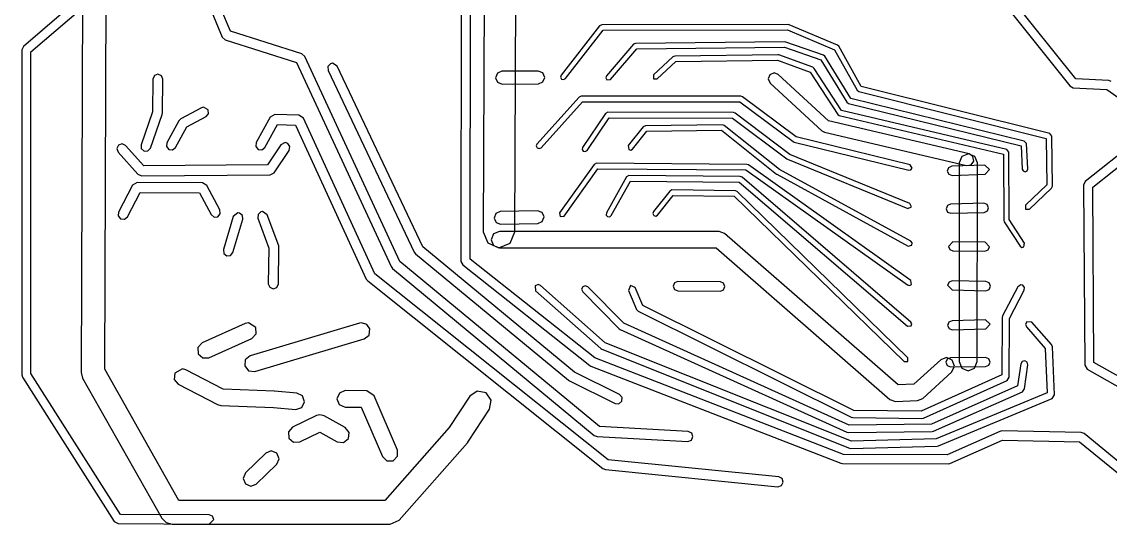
# Model space of a CAD drawing. Extents: x 2 to 219, y 1 to 125.
# Drawn here: x 2 to 121.6, y 1.4 to 56.6 of the extents above; entities that cross this region are included whole.
import ezdxf

# ---------------------------------------------------------------- set-up
doc = ezdxf.new("R2010")
doc.units = 0
doc.layers.add('PistasBottom', color=7, linetype='CONTINUOUS')

msp = doc.modelspace()

# ---------------------------------------------------------------- linework, layer by layer
at = {"layer": 'PistasBottom', "color": 7}
for p, q in [((52.9492, 89.9492), (52.7129, 33.5723)), ((56.2129, 33.5566), (56.4453, 89.1406)), ((8.77539, 82.7871), (8.52344, 18.109)), ((11.125, 18.443), (11.377, 83.209)), ((50.3105, 62.2539), (50.2773, 30.3105)), ((51.2773, 30.5527), (51.3125, 62.4766)), ((117.857, 50.3867), (107.932, 62.8242)), ((107.301, 62.0137), (117.215, 49.5879)), ((9.46289, 60.1855), (2.17188, 53.9473)), ((2.99805, 53.3379), (10.1133, 59.4258)), ((22.875, 57.6973), (24.0156, 54.9609)), ((24.9336, 55.6211), (23.8906, 58.1211)), ((65.7598, 56.3262), (65.5234, 56.2109)), ((86.2441, 56.3496), (65.7598, 56.3262)), ((86.3613, 56.3262), (86.2441, 56.3496)), ((86.2441, 56.3496), (86.2441, 56.3496)), ((91.6777, 54.0918), (86.3613, 56.3262)), ((32.7734, 53.1367), (24.9336, 55.6211)), ((65.5234, 56.2109), (61.2773, 50.7773)), ((61.752, 50.4082), (65.9062, 55.7266)), ((65.9062, 55.7266), (86.1836, 55.748)), ((86.1836, 55.748), (91.3496, 53.5801)), ((2.17188, 53.9473), (1.99805, 53.5684)), ((24.0156, 54.9609), (24.3574, 54.6484)), ((24.3574, 54.6484), (32.2109, 52.1621)), ((69.25, 54.168), (66.2676, 50.707)), ((69.4746, 54.2715), (69.25, 54.168)), ((85.875, 54.4375), (69.4746, 54.2715)), ((85.9766, 54.4219), (85.875, 54.4375)), ((85.875, 54.4375), (85.875, 54.4375)), ((90.1328, 52.9863), (85.9766, 54.4219)), ((91.8242, 53.9609), (91.6777, 54.0918)), ((94.2812, 49.5371), (91.8242, 53.9609)), ((1.99805, 53.5684), (2.00586, 17.844)), ((3.00586, 17.99), (2.99805, 53.3379)), ((33.1055, 52.8438), (32.7734, 53.1367)), ((43.5527, 30.3105), (33.1055, 52.8438)), ((66.7207, 50.3145), (69.6172, 53.6719)), ((69.6172, 53.6719), (85.8301, 53.8379)), ((73.582, 52.7832), (71.4512, 50.8027)), ((73.7812, 52.8633), (73.582, 52.7832)), ((85.1016, 53.0215), (73.7812, 52.8633)), ((85.209, 53.0039), (85.1016, 53.0215)), ((85.1016, 53.0215), (85.1016, 53.0215)), ((88.9473, 51.6445), (85.209, 53.0039)), ((85.8301, 53.8379), (89.8359, 52.4551)), ((90.291, 52.8594), (90.1328, 52.9863)), ((93.125, 48.2188), (90.291, 52.8594)), ((91.3496, 53.5801), (93.8203, 49.1328)), ((32.2109, 52.1621), (42.6055, 29.7344)), ((35.9258, 52.0293), (35.6444, 51.7168)), ((35.6444, 51.7168), (35.666, 51.2969)), ((36.1582, 52.082), (35.9258, 52.0293)), ((36.6602, 51.7695), (36.1582, 52.082)), ((36.1582, 52.082), (36.1582, 52.082)), ((46.0879, 31.918), (36.6602, 51.7695)), ((71.8594, 50.3633), (73.9062, 52.2656)), ((73.9062, 52.2656), (85.0547, 52.4219)), ((85.0547, 52.4219), (88.6484, 51.1152)), ((89.0957, 51.5273), (88.9473, 51.6445)), ((92.123, 46.8848), (89.0957, 51.5273)), ((89.8359, 52.4551), (92.6777, 47.8008)), ((16.4082, 50.3418), (16.3711, 46.7324)), ((16.5734, 50.7298), (16.4082, 50.3418)), ((16.9648, 50.8867), (16.5734, 50.7298)), ((17.3528, 50.7215), (16.9648, 50.8867)), ((16.9648, 50.8867), (16.9648, 50.8867)), ((17.5098, 50.3301), (17.3528, 50.7215)), ((17.4707, 46.6309), (17.5098, 50.3301)), ((35.666, 51.2969), (45.1465, 31.3359)), ((54.2856, 50.9927), (54.084, 50.4961)), ((54.084, 50.4961), (54.2925, 50.0023)), ((54.7793, 51.2012), (54.2856, 50.9927)), ((58.7812, 51.2305), (54.7793, 51.2012)), ((59.2784, 51.0303), (58.7812, 51.2305)), ((58.7812, 51.2305), (58.7812, 51.2305)), ((59.4883, 50.5371), (59.2784, 51.0303)), ((59.2867, 50.0405), (59.4883, 50.5371)), ((61.2773, 50.7773), (61.2161, 50.5555)), ((61.2161, 50.5555), (61.3301, 50.3555)), ((61.3301, 50.3555), (61.552, 50.2942)), ((61.552, 50.2942), (61.752, 50.4082)), ((66.2676, 50.707), (66.1952, 50.4886)), ((66.1952, 50.4886), (66.2988, 50.2832)), ((66.2988, 50.2832), (66.7207, 50.3145)), ((71.4512, 50.8027), (71.4355, 50.3789)), ((71.4355, 50.3789), (71.8594, 50.3633)), ((84.2344, 50.8281), (84.062, 50.3605)), ((84.062, 50.3605), (84.2715, 49.9082)), ((84.7227, 51.0352), (84.2344, 50.8281)), ((85.1543, 50.8633), (84.7227, 51.0352)), ((84.7227, 51.0352), (84.7227, 51.0352)), ((90.6953, 45.7402), (85.1543, 50.8633)), ((88.6484, 51.1152), (91.6875, 46.457)), ((121.494, 50.1836), (117.857, 50.3867)), ((54.2925, 50.0023), (54.7891, 49.8008)), ((54.7891, 49.8008), (58.793, 49.832)), ((58.793, 49.832), (59.2867, 50.0405)), ((84.2715, 49.9082), (89.9395, 44.668)), ((93.8203, 49.1328), (94.0098, 48.9883)), ((114.992, 44.3496), (94.2812, 49.5371)), ((117.215, 49.5879), (117.578, 49.4004)), ((117.578, 49.4004), (121.293, 49.1914)), ((121.293, 49.1914), (124.508, 46.9062)), ((121.756, 50.0918), (121.494, 50.1836)), ((63.2637, 48.3574), (58.6309, 43.209)), ((63.4863, 48.457), (63.2637, 48.3574)), ((81.0469, 48.4609), (63.4863, 48.457)), ((63.6191, 47.8574), (80.9473, 47.8613)), ((80.9473, 47.8613), (86.8066, 43.4688)), ((81.2266, 48.4023), (81.0469, 48.4609)), ((81.0469, 48.4609), (81.0469, 48.4609)), ((87.1172, 43.9863), (81.2266, 48.4023)), ((112.201, 43.5293), (93.125, 48.2188)), ((94.0098, 48.9883), (114.623, 43.8242)), ((16.3711, 46.7324), (15.1133, 43.127)), ((21.7441, 47.1895), (19.4863, 45.9883)), ((21.9727, 47.2539), (21.7441, 47.1895)), ((22.4883, 46.9629), (21.9727, 47.2539)), ((21.9727, 47.2539), (21.9727, 47.2539)), ((22.5283, 46.5434), (22.4883, 46.9629)), ((59.0781, 42.8086), (63.6191, 47.8574)), ((66.4277, 46.6953), (66.1797, 46.5645)), ((80.2441, 46.6582), (66.4277, 46.6953)), ((66.4277, 46.6953), (66.4277, 46.6953)), ((110.279, 42.6152), (92.123, 46.8848)), ((92.6777, 47.8008), (92.8633, 47.666)), ((92.8633, 47.666), (111.844, 43)), ((16.1523, 42.7637), (17.4395, 46.4551)), ((17.4395, 46.4551), (17.4707, 46.6309)), ((19.2617, 45.7656), (17.9453, 43.3516)), ((19.4863, 45.9883), (19.2617, 45.7656)), ((20.1484, 45.0938), (22.2598, 46.2188)), ((22.2598, 46.2188), (22.5283, 46.5434)), ((29.3105, 46.1621), (27.7617, 43.3691)), ((29.8066, 46.4453), (29.3105, 46.1621)), ((32.4668, 46.373), (29.8066, 46.4453)), ((29.8066, 46.4453), (29.8066, 46.4453)), ((32.9512, 46.0527), (32.4668, 46.373)), ((40.8125, 28.9434), (32.9512, 46.0527)), ((66.1797, 46.5645), (63.6406, 42.8438)), ((64.1367, 42.5059), (66.5859, 46.0938)), ((66.5859, 46.0938), (80.1426, 46.0566)), ((80.1426, 46.0566), (86.0977, 41.5684)), ((80.4238, 46.5977), (80.2441, 46.6582)), ((86.4277, 42.0703), (80.4238, 46.5977)), ((106.158, 42.1172), (90.6953, 45.7402)), ((91.6875, 46.457), (91.8691, 46.3281)), ((91.8691, 46.3281), (109.91, 42.0859)), ((18.9102, 42.8262), (20.1484, 45.0938)), ((28.7246, 42.8359), (30.1113, 45.3379)), ((30.1113, 45.3379), (32.0957, 45.2832)), ((32.0957, 45.2832), (39.8691, 28.3652)), ((70.3242, 45.1113), (68.6719, 43.0312)), ((69.1426, 42.6582), (70.7051, 44.627)), ((70.5547, 45.2246), (70.3242, 45.1113)), ((79.0156, 45.3262), (70.5547, 45.2246)), ((70.7051, 44.627), (78.916, 44.7246)), ((78.916, 44.7246), (84.9551, 39.9141)), ((79.207, 45.2598), (79.0156, 45.3262)), ((79.0156, 45.3262), (79.0156, 45.3262)), ((85.3086, 40.4004), (79.207, 45.2598)), ((89.9395, 44.668), (90.2324, 44.5137)), ((90.2324, 44.5137), (105.861, 40.8516)), ((115.221, 44.0625), (114.992, 44.3496)), ((12.6309, 43.0977), (12.4491, 42.7188)), ((13.027, 43.2373), (12.6309, 43.0977)), ((13.4062, 43.0566), (13.027, 43.2373)), ((15.1133, 43.127), (15.1376, 42.7058)), ((17.9453, 43.3516), (17.9003, 42.9332)), ((27.7617, 43.3691), (27.715, 42.9517)), ((30.4785, 43.1211), (29, 40.9121)), ((30.9492, 43.3652), (30.4785, 43.1211)), ((31.2422, 43.2715), (30.9492, 43.3652)), ((30.9492, 43.3652), (30.9492, 43.3652)), ((31.4747, 42.9217), (31.2422, 43.2715)), ((58.6309, 43.209), (58.5547, 42.9922)), ((86.8066, 43.4688), (86.916, 43.418)), ((86.916, 43.418), (99.5059, 40.3242)), ((99.6484, 40.9063), (87.1172, 43.9863)), ((112.43, 43.2559), (112.201, 43.5293)), ((112.586, 40.4844), (112.43, 43.2559)), ((114.623, 43.8242), (114.697, 38.7051)), ((115.301, 38.582), (115.221, 44.0625)), ((124.457, 43.5273), (118.91, 39.0977)), ((12.4491, 42.7188), (12.5879, 42.3223)), ((12.5879, 42.3223), (14.752, 39.9102)), ((15.4043, 40.8281), (13.4062, 43.0566)), ((15.1376, 42.7058), (15.4531, 42.4258)), ((15.4531, 42.4258), (15.8726, 42.4502)), ((15.8726, 42.4502), (16.1523, 42.7637)), ((17.9003, 42.9332), (18.1641, 42.6055)), ((18.1641, 42.6055), (18.5828, 42.5612)), ((18.5828, 42.5612), (18.9102, 42.8262)), ((27.715, 42.9517), (27.9766, 42.623)), ((27.9766, 42.623), (28.3947, 42.5746)), ((28.3947, 42.5746), (28.7246, 42.8359)), ((29.752, 40.0586), (31.3926, 42.5098)), ((31.3926, 42.5098), (31.4747, 42.9217)), ((58.5547, 42.9922), (58.6543, 42.7852)), ((58.6543, 42.7852), (58.8711, 42.709)), ((58.8711, 42.709), (59.0781, 42.8086)), ((63.6406, 42.8438), (63.5929, 42.6185)), ((63.5929, 42.6185), (63.7188, 42.4258)), ((63.7188, 42.4258), (63.9444, 42.3789)), ((63.9444, 42.3789), (64.1367, 42.5059)), ((68.6719, 43.0312), (68.7207, 42.6113)), ((68.7207, 42.6113), (68.9414, 42.5473)), ((68.9414, 42.5473), (69.1426, 42.6582)), ((99.6348, 36.6836), (86.4277, 42.0703)), ((106.051, 42.1387), (105.342, 41.8465)), ((106.757, 41.8451), (106.051, 42.1387)), ((106.051, 42.1387), (106.051, 42.1387)), ((106.562, 41.8269), (106.158, 42.1172)), ((109.91, 42.0859), (109.938, 34.8164)), ((110.51, 42.3242), (110.279, 42.6152)), ((110.537, 34.9082), (110.51, 42.3242)), ((111.844, 43), (111.986, 40.4512)), ((119.725, 38.4668), (125.266, 42.8926)), ((29, 40.9121), (15.4043, 40.8281)), ((64.9297, 40.9668), (61.1211, 35.6445)), ((65.1758, 41.0938), (64.9297, 40.9668)), ((81.7012, 40.9687), (65.1758, 41.0938)), ((65.1758, 41.0938), (65.1758, 41.0938)), ((81.873, 40.9141), (81.7012, 40.9687)), ((99.7187, 28.2012), (81.873, 40.9141)), ((86.0977, 41.5684), (86.1641, 41.5293)), ((86.1641, 41.5293), (99.4082, 36.1289)), ((99.8691, 40.5449), (99.6484, 40.9063)), ((104.223, 40.7617), (103.873, 40.6022)), ((107.861, 40.8945), (104.223, 40.7617)), ((105.049, 41.1387), (105.039, 19.289)), ((105.342, 41.8465), (105.049, 41.1387)), ((105.861, 40.8516), (106.352, 40.932)), ((106.352, 40.932), (106.643, 41.3359)), ((106.643, 41.3359), (106.562, 41.8269)), ((107.049, 41.1387), (106.757, 41.8451)), ((107.039, 19.287), (107.049, 41.1387)), ((107.873, 40.8965), (107.861, 40.8945)), ((108.379, 40.4141), (107.873, 40.8965)), ((107.873, 40.8965), (107.873, 40.8965)), ((14.752, 39.9102), (15.1641, 39.7266)), ((15.1641, 39.7266), (29.2988, 39.8145)), ((29.2988, 39.8145), (29.752, 40.0586)), ((61.6094, 35.2969), (65.3281, 40.4922)), ((65.3281, 40.4922), (81.6035, 40.3711)), ((68.4766, 39.5898), (66.2793, 35.6328)), ((68.7422, 39.7441), (68.4766, 39.5898)), ((80.9863, 39.6328), (68.7422, 39.7441)), ((68.7422, 39.7441), (68.7422, 39.7441)), ((81.1777, 39.5605), (80.9863, 39.6328)), ((99.7363, 23.635), (81.1777, 39.5605)), ((81.6035, 40.3711), (99.3691, 27.7129)), ((84.9551, 39.9141), (84.998, 39.8848)), ((84.998, 39.8848), (99.4355, 31.9863)), ((99.7227, 32.5137), (85.3086, 40.4004)), ((99.5059, 40.3242), (99.7333, 40.3591)), ((99.7333, 40.3591), (99.8691, 40.5449)), ((103.873, 40.6022), (103.74, 40.2422)), ((103.74, 40.2422), (103.9, 39.8942)), ((103.9, 39.8942), (104.26, 39.7617)), ((104.26, 39.7617), (107.898, 39.8965)), ((107.898, 39.8965), (108.379, 40.4141)), ((111.986, 40.4512), (112.086, 40.244)), ((112.086, 40.244), (112.303, 40.168)), ((112.303, 40.168), (112.51, 40.2674)), ((112.51, 40.2674), (112.586, 40.4844)), ((14.1855, 38.6895), (12.6309, 35.7305)), ((14.6738, 38.9824), (14.1855, 38.6895)), ((21.8691, 38.9473), (14.6738, 38.9824)), ((14.6738, 38.9824), (14.6738, 38.9824)), ((22.3516, 38.6562), (21.8691, 38.9473)), ((23.7793, 35.9609), (22.3516, 38.6562)), ((66.8047, 35.3418), (68.916, 39.1426)), ((68.916, 39.1426), (80.8711, 39.0332)), ((80.8711, 39.0332), (99.3457, 23.18)), ((114.697, 38.7051), (112.352, 36.4727)), ((112.764, 36.0371), (115.207, 38.3594)), ((115.207, 38.3594), (115.301, 38.582)), ((118.91, 39.0977), (118.723, 38.7031)), ((118.723, 38.7031), (118.861, 18.893)), ((119.859, 19.189), (119.725, 38.4668)), ((13.6035, 35.2188), (15.0039, 37.8809)), ((15.0039, 37.8809), (21.5332, 37.8496)), ((21.5332, 37.8496), (22.8086, 35.4473)), ((73.2246, 38.043), (71.4277, 35.7773)), ((71.8984, 35.4043), (73.6035, 37.5547)), ((73.4629, 38.1562), (73.2246, 38.043)), ((80.4395, 38.0801), (73.4629, 38.1562)), ((73.4629, 38.1562), (73.4629, 38.1562)), ((73.6035, 37.5547), (80.3125, 37.4824)), ((80.3125, 37.4824), (98.9902, 19.291)), ((80.6465, 37.9961), (80.4395, 38.0801)), ((99.4082, 19.721), (80.6465, 37.9961)), ((23.8184, 35.5426), (23.7793, 35.9609)), ((99.4082, 36.1289), (99.7988, 36.293)), ((99.7988, 36.293), (99.6348, 36.6836)), ((103.748, 36.4396), (103.611, 36.082)), ((103.611, 36.082), (103.769, 35.733)), ((104.098, 36.5957), (103.748, 36.4396)), ((107.766, 36.6992), (104.098, 36.5957)), ((108.124, 36.5632), (107.766, 36.6992)), ((107.766, 36.6992), (107.766, 36.6992)), ((108.281, 36.2129), (108.124, 36.5632)), ((108.145, 35.8553), (108.281, 36.2129)), ((112.352, 36.4727), (112.34, 36.0488)), ((112.34, 36.0488), (112.764, 36.0371)), ((12.6309, 35.7305), (12.5926, 35.3117)), ((12.5926, 35.3117), (12.8613, 34.9883)), ((12.8613, 34.9883), (13.2801, 34.95)), ((13.2801, 34.95), (13.6035, 35.2188)), ((22.8086, 35.4473), (23.1325, 35.1796)), ((23.1325, 35.1796), (23.5508, 35.2188)), ((23.5508, 35.2188), (23.8184, 35.5426)), ((25.2539, 35.2559), (24.1562, 31.6094)), ((25.209, 31.293), (26.3066, 34.9375)), ((25.7539, 35.6465), (25.2539, 35.2559)), ((25.9395, 35.623), (25.7539, 35.6465)), ((25.7539, 35.6465), (25.7539, 35.6465)), ((26.265, 35.3563), (25.9395, 35.623)), ((26.3066, 34.9375), (26.265, 35.3563)), ((27.9735, 35.472), (27.957, 35.0508)), ((27.957, 35.0508), (29.1719, 31.748)), ((28.2832, 35.7578), (27.9735, 35.472)), ((28.457, 35.791), (28.2832, 35.7578)), ((28.9902, 35.4316), (28.457, 35.791)), ((28.457, 35.791), (28.457, 35.791)), ((30.2402, 32.0312), (28.9902, 35.4316)), ((54.1099, 35.5769), (53.916, 35.0762)), ((53.916, 35.0762), (54.132, 34.5865)), ((54.6016, 35.793), (54.1099, 35.5769)), ((58.6934, 35.8828), (54.6016, 35.793)), ((59.1941, 35.6889), (58.6934, 35.8828)), ((58.6934, 35.8828), (58.6934, 35.8828)), ((59.4102, 35.1973), (59.1941, 35.6889)), ((59.2155, 34.6978), (59.4102, 35.1973)), ((61.1211, 35.6445), (61.1914, 35.2266)), ((61.1914, 35.2266), (61.6094, 35.2969)), ((66.2793, 35.6328), (66.2532, 35.4044)), ((66.2532, 35.4044), (66.3965, 35.2246)), ((66.3965, 35.2246), (66.6249, 35.1985)), ((66.6249, 35.1985), (66.8047, 35.3418)), ((71.4277, 35.7773), (71.3647, 35.5563)), ((71.3647, 35.5563), (71.4766, 35.3555)), ((71.4766, 35.3555), (71.6976, 35.2924)), ((71.6976, 35.2924), (71.8984, 35.4043)), ((103.769, 35.733), (104.127, 35.5977)), ((104.127, 35.5977), (107.795, 35.6992)), ((107.795, 35.6992), (108.145, 35.8553)), ((109.938, 34.8164), (109.986, 34.6543)), ((112.24, 32.3105), (110.537, 34.9082)), ((52.7129, 33.5723), (53.2199, 32.3325)), ((54.5, 33.5918), (53.8639, 33.3289)), ((54.132, 34.5865), (54.6309, 34.3926)), ((78.668, 33.5859), (54.5, 33.5918)), ((54.5, 33.5918), (54.5, 33.5918)), ((54.6309, 34.3926), (58.7246, 34.4824)), ((55.6948, 32.3215), (56.2129, 33.5566)), ((58.7246, 34.4824), (59.2155, 34.6978)), ((79.2598, 33.3652), (78.668, 33.5859)), ((109.986, 34.6543), (111.738, 31.9824)), ((53.2199, 32.3325), (54.4551, 31.8145)), ((53.8639, 33.3289), (53.5996, 32.6934)), ((53.5996, 32.6934), (53.8632, 32.0566)), ((54.4551, 31.8145), (55.6948, 32.3215)), ((98.334, 16.732), (79.2598, 33.3652)), ((99.867, 32.3343), (99.7227, 32.5137)), ((99.8418, 32.1055), (99.867, 32.3343)), ((104.361, 32.457), (103.857, 31.9629)), ((107.883, 32.4238), (104.361, 32.457)), ((104.361, 32.457), (104.361, 32.457)), ((108.377, 31.9199), (107.883, 32.4238)), ((112.154, 31.8965), (112.24, 32.3105)), ((24.1562, 31.6094), (24.1979, 31.1906)), ((24.1979, 31.1906), (24.5234, 30.9238)), ((24.9428, 30.9662), (25.209, 31.293)), ((29.1719, 31.748), (29.1016, 27.8535)), ((30.2012, 27.834), (30.2734, 31.832)), ((30.2734, 31.832), (30.2402, 32.0312)), ((45.1465, 31.3359), (45.293, 31.1484)), ((45.293, 31.1484), (62.0957, 17.242)), ((62.7461, 18.129), (46.0879, 31.918)), ((53.8632, 32.0566), (54.5, 31.793)), ((54.5, 31.793), (78.332, 31.7871)), ((78.332, 31.7871), (97.4219, 15.141)), ((99.4355, 31.9863), (99.8418, 32.1055)), ((103.857, 31.9629), (104, 31.6076)), ((104, 31.6076), (104.352, 31.457)), ((104.352, 31.457), (107.873, 31.4238)), ((107.873, 31.4238), (108.228, 31.5675)), ((108.228, 31.5675), (108.377, 31.9199)), ((111.738, 31.9824), (111.928, 31.8531)), ((111.928, 31.8531), (112.154, 31.8965)), ((24.5234, 30.9238), (24.9428, 30.9662)), ((65.498, 12.148), (43.5527, 30.3105)), ((50.2773, 30.3105), (50.4668, 29.918)), ((50.4668, 29.918), (64.4375, 18.867)), ((64.998, 19.697), (51.2773, 30.5527)), ((66.4434, 8.494), (40.8125, 28.9434)), ((42.6055, 29.7344), (42.7539, 29.541)), ((42.7539, 29.541), (64.9375, 11.184)), ((29.1016, 27.8535), (29.255, 27.4616)), ((30.0332, 27.4471), (30.2012, 27.834)), ((39.8691, 28.3652), (40.0254, 28.166)), ((40.0254, 28.166), (65.8848, 7.533)), ((58.7617, 27.7676), (58.4395, 27.6328)), ((58.4395, 27.6328), (58.4746, 27.0684)), ((59.0039, 27.668), (58.7617, 27.7676)), ((58.7617, 27.7676), (58.7617, 27.7676)), ((66.1348, 21.371), (59.0039, 27.668)), ((63.6621, 27.5215), (63.5436, 27.2387)), ((63.9414, 27.6367), (63.6621, 27.5215)), ((64.2285, 27.5176), (63.9414, 27.6367)), ((63.9414, 27.6367), (63.9414, 27.6367)), ((68.9121, 27.6406), (68.6992, 27.1172)), ((69.4355, 27.4277), (68.9121, 27.6406)), ((73.7566, 27.9423), (73.6074, 27.5898)), ((73.6074, 27.5898), (73.7511, 27.2351)), ((74.1113, 28.0859), (73.7566, 27.9423)), ((78.7988, 28.0469), (74.1113, 28.0859)), ((74.1113, 28.0859), (74.1113, 28.0859)), ((79.1512, 27.8977), (78.7988, 28.0469)), ((79.145, 27.1899), (79.2949, 27.543)), ((79.2949, 27.543), (79.1512, 27.8977)), ((99.3691, 27.7129), (99.5937, 27.6606)), ((99.5937, 27.6606), (99.7891, 27.7832)), ((99.7891, 27.7832), (99.7187, 28.2012)), ((103.927, 28.0331), (103.773, 27.6816)), ((103.773, 27.6816), (104.262, 27.1719)), ((104.285, 28.1719), (103.927, 28.0331)), ((107.986, 28.0898), (104.285, 28.1719)), ((104.285, 28.1719), (104.285, 28.1719)), ((108.337, 27.9365), (107.986, 28.0898)), ((108.323, 27.2287), (108.477, 27.5801)), ((108.477, 27.5801), (108.337, 27.9365)), ((111.83, 27.7324), (111.494, 27.5195)), ((112.035, 27.6875), (111.83, 27.7324)), ((111.83, 27.7324), (111.83, 27.7324)), ((112.231, 27.4518), (112.035, 27.6875)), ((29.255, 27.4616), (29.6406, 27.293)), ((29.6406, 27.293), (30.0332, 27.4471)), ((58.4746, 27.0684), (65.6562, 20.727)), ((63.5436, 27.2387), (63.6602, 26.955)), ((63.6602, 26.955), (67.6699, 22.908)), ((68.1875, 23.523), (64.2285, 27.5176)), ((68.6992, 27.1172), (69.584, 25.025)), ((70.2637, 25.475), (69.4355, 27.4277)), ((73.7511, 27.2351), (74.1035, 27.0859)), ((74.1035, 27.0859), (78.7891, 27.0469)), ((78.7891, 27.0469), (79.145, 27.1899)), ((104.262, 27.1719), (107.965, 27.0898)), ((107.965, 27.0898), (108.323, 27.2287)), ((111.494, 27.5195), (109.82, 24.334)), ((110.572, 24.047), (112.203, 27.1465)), ((112.203, 27.1465), (112.231, 27.4518)), ((93.4473, 13.934), (70.2637, 25.475)), ((69.584, 25.025), (69.7734, 24.824)), ((69.7734, 24.824), (93.1719, 13.178)), ((109.773, 24.148), (109.75, 17.855)), ((109.82, 24.334), (109.773, 24.148)), ((110.549, 17.596), (110.572, 24.047)), ((26.5547, 23.482), (21.832, 21.354)), ((26.9199, 23.562), (26.5547, 23.482)), ((27.7461, 23.031), (26.9199, 23.562)), ((26.9199, 23.562), (26.9199, 23.562)), ((39.1406, 23.506), (27.1074, 19.93)), ((27.7667, 22.343), (27.7461, 23.031)), ((39.3535, 23.541), (39.1406, 23.506)), ((39.9176, 23.376), (39.3535, 23.541)), ((39.3535, 23.541), (39.3535, 23.541)), ((40.2598, 22.898), (39.9176, 23.376)), ((40.188, 22.213), (40.2598, 22.898)), ((67.6699, 22.908), (67.7891, 22.824)), ((67.7891, 22.824), (92.6953, 11.543)), ((92.9453, 12.309), (68.1875, 23.523)), ((99.3457, 23.18), (99.7676, 23.211)), ((99.8399, 23.429), (99.7363, 23.635)), ((99.7676, 23.211), (99.8399, 23.429)), ((103.909, 23.62), (103.773, 23.262)), ((103.773, 23.262), (103.931, 22.913)), ((104.258, 23.777), (103.909, 23.62)), ((103.931, 22.913), (104.289, 22.777)), ((107.93, 23.893), (104.258, 23.777)), ((104.289, 22.777), (107.963, 22.895)), ((107.943, 23.895), (107.93, 23.893)), ((108.445, 23.41), (107.943, 23.895)), ((107.943, 23.895), (107.943, 23.895)), ((107.963, 22.895), (108.445, 23.41)), ((112.469, 23.668), (112.332, 23.394)), ((112.332, 23.394), (112.43, 23.104)), ((112.43, 23.104), (114.496, 20.742)), ((113.033, 23.631), (112.469, 23.668)), ((115.189, 21.162), (113.033, 23.631)), ((22.5723, 19.713), (27.2949, 21.842)), ((27.2949, 21.842), (27.7667, 22.343)), ((27.6211, 18.205), (39.6523, 21.779)), ((39.6523, 21.779), (40.188, 22.213)), ((21.832, 21.354), (21.3594, 20.851)), ((21.3594, 20.851), (21.3809, 20.162)), ((65.6562, 20.727), (65.7734, 20.654)), ((65.7734, 20.654), (92.9863, 9.779)), ((93.207, 10.553), (66.1348, 21.371)), ((114.496, 20.742), (114.717, 15.875)), ((115.289, 20.918), (115.189, 21.162)), ((115.527, 15.633), (115.289, 20.918)), ((21.3809, 20.162), (21.8835, 19.691)), ((21.8835, 19.691), (22.5723, 19.713)), ((26.573, 19.495), (26.502, 18.811)), ((27.1074, 19.93), (26.573, 19.495)), ((92.3125, 9.088), (64.998, 19.697)), ((98.9902, 19.291), (99.4141, 19.297)), ((99.4141, 19.297), (99.4082, 19.721)), ((103.02, 19.496), (100.066, 16.803)), ((103.667, 19.73), (103.02, 19.496)), ((103.734, 19.568), (103.59, 19.213)), ((103.59, 19.213), (103.739, 18.86)), ((104.291, 19.437), (103.667, 19.73)), ((104.086, 19.717), (103.734, 19.568)), ((107.945, 19.744), (104.086, 19.717)), ((104.525, 18.79), (104.291, 19.437)), ((105.039, 19.289), (105.332, 18.582)), ((106.745, 18.581), (107.039, 19.287)), ((108.3, 19.6), (107.945, 19.744)), ((107.945, 19.744), (107.945, 19.744)), ((108.449, 19.248), (108.3, 19.6)), ((108.306, 18.893), (108.449, 19.248)), ((111.967, 19.311), (111.811, 19.047)), ((112.264, 19.387), (111.967, 19.311)), ((112.528, 19.231), (112.264, 19.387)), ((112.604, 18.934), (112.528, 19.231)), ((125.467, 16.01), (119.859, 19.189)), ((12.8574, 2.482), (3.00586, 17.99)), ((8.52344, 18.109), (8.69141, 17.465)), ((19.2793, 4.016), (11.125, 18.443)), ((18.8203, 18.014), (18.7599, 17.327)), ((19.6523, 18.498), (18.8203, 18.014)), ((20.0352, 18.396), (19.6523, 18.498)), ((19.6523, 18.498), (19.6523, 18.498)), ((24.1484, 16.256), (20.0352, 18.396)), ((26.502, 18.811), (26.9362, 18.276)), ((26.9362, 18.276), (27.6211, 18.205)), ((67.7129, 15.68), (62.7461, 18.129)), ((64.4375, 18.867), (64.5664, 18.793)), ((64.5664, 18.793), (92.0371, 8.123)), ((101.037, 15.252), (104.232, 18.166)), ((103.739, 18.86), (104.094, 18.717)), ((104.094, 18.717), (107.953, 18.744)), ((104.232, 18.166), (104.525, 18.79)), ((105.332, 18.582), (106.039, 18.289)), ((106.039, 18.289), (106.745, 18.581)), ((107.953, 18.744), (108.306, 18.893)), ((111.811, 19.047), (111.461, 16.625)), ((112.221, 16.293), (112.604, 18.934)), ((118.861, 18.893), (119.113, 18.461)), ((119.113, 18.461), (125.074, 15.082)), ((2.00586, 17.844), (2.08398, 17.576)), ((2.08398, 17.576), (12.1602, 1.715)), ((8.69141, 17.465), (17.3887, 2.076)), ((18.7599, 17.327), (19.2031, 16.799)), ((19.2031, 16.799), (23.4961, 14.566)), ((62.0957, 17.242), (62.2031, 17.172)), ((62.2031, 17.172), (67.2246, 14.693)), ((100.066, 16.803), (98.334, 16.732)), ((109.75, 17.855), (100.873, 13.832)), ((101.121, 13.066), (110.314, 17.232)), ((110.314, 17.232), (110.549, 17.596)), ((29.7402, 16.027), (24.1484, 16.256)), ((29.7715, 16.025), (29.7402, 16.027)), ((32.252, 15.84), (29.7715, 16.025)), ((32.8668, 15.529), (32.252, 15.84)), ((36.9078, 15.84), (36.6387, 15.205)), ((37.5469, 16.098), (36.9078, 15.84)), ((39.9258, 16.076), (37.5469, 16.098)), ((37.5469, 16.098), (37.5469, 16.098)), ((40.7441, 15.531), (39.9258, 16.076)), ((52.0608, 16.045), (51.2402, 15.482)), ((53.0391, 15.863), (52.0608, 16.045)), ((53.6012, 15.044), (53.0391, 15.863)), ((67.9903, 15.363), (67.7129, 15.68)), ((111.461, 16.625), (101.986, 12.408)), ((102.236, 11.645), (111.988, 15.984)), ((114.717, 15.875), (102.523, 10.787)), ((111.988, 15.984), (112.221, 16.293)), ((115.283, 15.244), (115.527, 15.633)), ((23.4961, 14.566), (23.875, 14.465)), ((23.875, 14.465), (29.6523, 14.229)), ((32.7715, 14.26), (33.082, 14.875)), ((33.082, 14.875), (32.8668, 15.529)), ((36.6387, 15.205), (36.8967, 14.566)), ((36.8967, 14.566), (37.5312, 14.297)), ((43.2969, 9.574), (40.7441, 15.531)), ((51.2402, 15.482), (48.9961, 12.031)), ((53.4199, 14.066), (53.6012, 15.044)), ((67.2246, 14.693), (67.6457, 14.665)), ((67.6457, 14.665), (67.9629, 14.943)), ((67.9629, 14.943), (67.9903, 15.363)), ((97.4219, 15.141), (98.0488, 14.92)), ((98.0488, 14.92), (100.467, 15.018)), ((100.467, 15.018), (101.037, 15.252)), ((102.762, 10.02), (115.283, 15.244)), ((29.6523, 14.229), (32.1172, 14.045)), ((34.3926, 13.365), (31.7754, 12.088)), ((32.1172, 14.045), (32.7715, 14.26)), ((34.7656, 13.455), (34.3926, 13.365)), ((35.2246, 13.342), (34.7656, 13.455)), ((34.7656, 13.455), (34.7656, 13.455)), ((37.5508, 12.049), (35.2246, 13.342)), ((37.5312, 14.297), (39.3203, 14.281)), ((39.3203, 14.281), (41.6426, 8.865)), ((51.123, 10.533), (53.4199, 14.066)), ((93.1719, 13.178), (93.3457, 13.135)), ((100.873, 13.832), (93.4473, 13.934)), ((31.7754, 12.088), (31.3193, 11.572)), ((37.9785, 11.51), (37.5508, 12.049)), ((48.9961, 12.031), (41.918, 4.025)), ((75.2637, 11.623), (65.498, 12.148)), ((101.986, 12.408), (92.9453, 12.309)), ((93.3457, 13.135), (100.951, 13.031)), ((100.951, 13.031), (101.121, 13.066)), ((31.3193, 11.572), (31.3613, 10.885)), ((31.3613, 10.885), (31.8772, 10.429)), ((32.5645, 10.471), (34.7598, 11.541)), ((34.7598, 11.541), (36.6758, 10.477)), ((37.3606, 10.398), (37.9004, 10.826)), ((37.9004, 10.826), (37.9785, 11.51)), ((64.9375, 11.184), (65.2578, 11.059)), ((65.2578, 11.059), (75.2051, 10.525)), ((75.6431, 11.441), (75.2637, 11.623)), ((75.6016, 10.666), (75.7832, 11.045)), ((75.7832, 11.045), (75.6431, 11.441)), ((92.6953, 11.543), (92.8652, 11.508)), ((92.8652, 11.508), (102.078, 11.609)), ((102.523, 10.787), (93.207, 10.553)), ((102.078, 11.609), (102.236, 11.645)), ((109.516, 11.625), (103.721, 9.055)), ((109.729, 11.668), (109.516, 11.625)), ((118.459, 11.484), (109.729, 11.668)), ((118.766, 11.371), (118.459, 11.484)), ((126.916, 4.713), (118.766, 11.371)), ((31.8772, 10.429), (32.5645, 10.471)), ((36.6758, 10.477), (37.3606, 10.398)), ((43.3061, 8.884), (43.2969, 9.574)), ((43.4766, 1.865), (51.0078, 10.381)), ((51.0078, 10.381), (51.123, 10.533)), ((75.2051, 10.525), (75.6016, 10.666)), ((92.9863, 9.779), (93.1445, 9.752)), ((93.1445, 9.752), (102.617, 9.99)), ((102.617, 9.99), (102.762, 10.02)), ((104.029, 8.098), (109.818, 10.666)), ((109.818, 10.666), (118.266, 10.488)), ((118.266, 10.488), (126.422, 3.826)), ((28.8359, 9.234), (26.5938, 7.053)), ((29.4102, 9.475), (28.8359, 9.234)), ((30.0371, 9.217), (29.4102, 9.475)), ((29.4102, 9.475), (29.4102, 9.475)), ((30.0215, 8.016), (30.2778, 8.613)), ((30.2778, 8.613), (30.0371, 9.217)), ((41.6426, 8.865), (42.135, 8.383)), ((42.135, 8.383), (42.8242, 8.391)), ((42.8242, 8.391), (43.3061, 8.884)), ((85.209, 6.629), (66.4434, 8.494)), ((103.721, 9.055), (92.3125, 9.088)), ((27.7793, 5.834), (30.0215, 8.016)), ((65.8848, 7.533), (66.1738, 7.414)), ((66.1738, 7.414), (85.1016, 5.535)), ((92.0371, 8.123), (92.2168, 8.088)), ((92.2168, 8.088), (103.824, 8.055)), ((103.824, 8.055), (104.029, 8.098)), ((26.5938, 7.053), (26.3354, 6.455)), ((26.3354, 6.455), (26.5762, 5.85)), ((85.5808, 6.431), (85.209, 6.629)), ((85.5042, 5.657), (85.7031, 6.027)), ((85.7031, 6.027), (85.5808, 6.431)), ((26.5762, 5.85), (27.1745, 5.592)), ((27.1745, 5.592), (27.7793, 5.834)), ((85.1016, 5.535), (85.5042, 5.657)), ((41.918, 4.025), (19.2793, 4.016)), ((22.5977, 2.436), (12.8574, 2.482)), ((22.9513, 2.287), (22.5977, 2.436)), ((12.1602, 1.715), (12.5781, 1.482)), ((12.5781, 1.482), (22.5938, 1.436)), ((17.3887, 2.076), (17.8658, 1.593)), ((17.8658, 1.593), (18.5215, 1.416)), ((18.5215, 1.416), (42.5039, 1.426)), ((22.5938, 1.436), (23.0957, 1.932)), ((23.0957, 1.932), (22.9513, 2.287)), ((42.5039, 1.426), (43.4766, 1.865))]:
    msp.add_line(p, q, dxfattribs=at)

doc.saveas('drawing.dxf')
